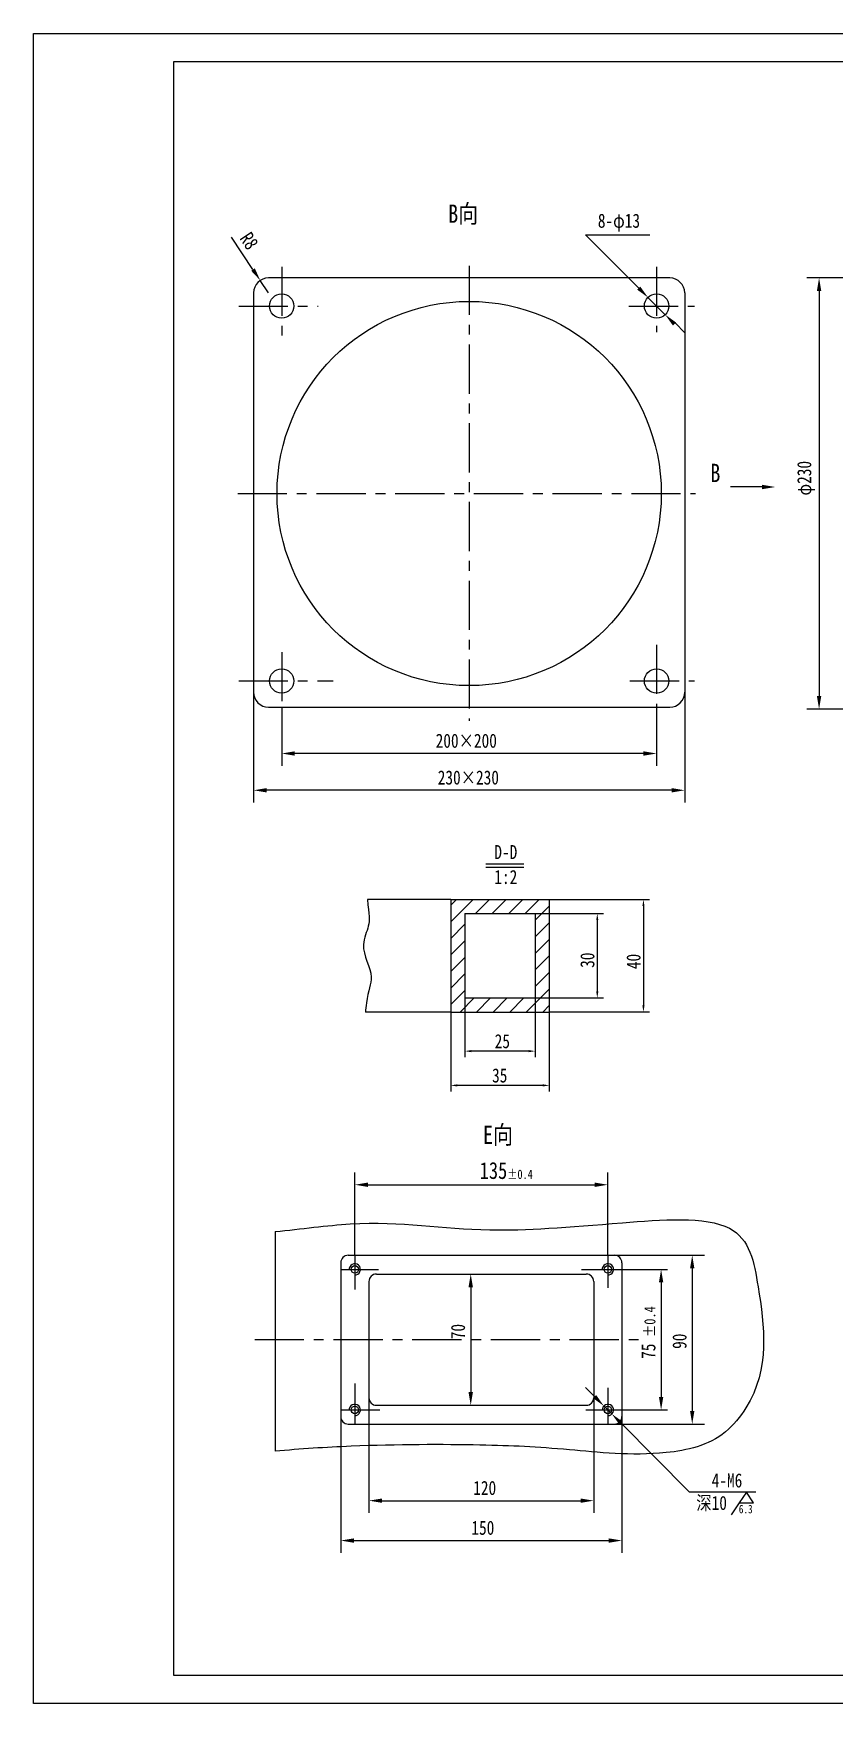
# Model space of a CAD drawing. Extents: x -156 to 1104, y -59 to 832.
# Drawn here: x -156 to 271, y -59 to 832 of the extents above; entities that cross this region are included whole.
import ezdxf

# ---------------------------------------------------------------- set-up
doc = ezdxf.new("R2010")
doc.units = 0
doc.header["$LTSCALE"] = 10.5
doc.header["$MEASUREMENT"] = 0
doc.linetypes.add('CENTER', pattern=[2, 1.25, -0.25, 0.25, -0.25])
doc.layers.get('0').update_dxf_attribs({"color": 2, "linetype": 'CONTINUOUS'})
doc.layers.get('DEFPOINTS').update_dxf_attribs({"linetype": 'CONTINUOUS'})
for name, color, linetype in [('LINE_THIN', 2, 'CONTINUOUS'), ('PART', 3, 'CONTINUOUS'), ('SMPEN_THICK', 7, 'CONTINUOUS')]:
    doc.layers.add(name, color=color, linetype=linetype)
doc.styles.add('HZDX', font='', dxfattribs={"width": 0.8, "height": 7.5})
doc.styles.get('HZDX').set_extended_font_data('SimSun')
doc.dimstyles.new('HZDX', dxfattribs={"dimscale": 0, "dimtxt": 5, "dimasz": 3.5, "dimexe": 5.25, "dimexo": 0, "dimgap": 1.5, "dimtad": 1, "dimdec": 4, "dimdsep": 46, "dimtxsty": 'HZDX', "dimcen": 0.09, "dimclrd": 2, "dimclre": 2, "dimclrt": 2, "dimadec": 0, "dimazin": 0, "dimtol": 1, "dimtp": 0.2, "dimtfac": 0.66667, "dimtdec": 4, "dimtmove": 0, "dimatfit": 1, "dimfxl": 1, "dimtvp": 5, "dimtolj": 1, "dimarcsym": 0})

# ---------------------------------------------------------------- blocks, each defined once
blk = doc.blocks.new('*D1')
at = {"color": 2, "linetype": 'ByBlock', "transparency": 16777216}
for p, q in [((73.63, 179.65), (73.63, 118.26)), ((193.63, 179.65), (193.63, 118.26)), ((80.63, 124.76), (186.63, 124.76))]:
    blk.add_line(p, q, dxfattribs=at)
for points in [[(80.63, 125.93), (80.63, 123.6), (73.63, 124.76)], [(186.63, 125.93), (186.63, 123.6), (193.63, 124.76)]]:
    blk.add_solid(points, dxfattribs=at)
at = {"layer": 'DEFPOINTS', "color": 0, "linetype": 'ByBlock', "transparency": 16777216}
for p in [(73.63, 179.65), (193.63, 179.65), (193.63, 124.76)]:
    blk.add_point(p, dxfattribs=at)
at = {"color": 2, "linetype": 'ByBlock', "transparency": 16777216, "insert": (135.42, 131.51), "char_height": 7.5, "attachment_point": 5, "style": 'HZDX'}
blk.add_mtext('\\A1;120', dxfattribs=at)
blk = doc.blocks.new('*D2')
at = {"color": 2, "linetype": 'ByBlock', "transparency": 16777216}
for p, q in [((58.63, 169.65), (58.63, 96.98)), ((208.63, 169.65), (208.63, 96.98)), ((65.63, 103.48), (201.63, 103.48))]:
    blk.add_line(p, q, dxfattribs=at)
for points in [[(65.63, 104.64), (65.63, 102.31), (58.63, 103.48)], [(201.63, 104.64), (201.63, 102.31), (208.63, 103.48)]]:
    blk.add_solid(points, dxfattribs=at)
at = {"layer": 'DEFPOINTS', "color": 0, "linetype": 'ByBlock', "transparency": 16777216}
for p in [(58.63, 169.65), (208.63, 169.65), (208.63, 103.48)]:
    blk.add_point(p, dxfattribs=at)
at = {"color": 2, "linetype": 'ByBlock', "transparency": 16777216, "insert": (134.44, 110.23), "char_height": 7.5, "attachment_point": 5, "style": 'HZDX'}
blk.add_mtext('\\A1;150', dxfattribs=at)
blk = doc.blocks.new('*D3')
at = {"color": 2, "linetype": 'ByBlock', "transparency": 16777216}
for p, q in [((204.63, 255.65), (252.65, 255.65)), ((246.15, 248.65), (246.15, 172.65)), ((204.63, 165.65), (252.65, 165.65))]:
    blk.add_line(p, q, dxfattribs=at)
for points in [[(244.98, 248.65), (247.31, 248.65), (246.15, 255.65)], [(244.98, 172.65), (247.31, 172.65), (246.15, 165.65)]]:
    blk.add_solid(points, dxfattribs=at)
at = {"layer": 'DEFPOINTS', "color": 0, "linetype": 'ByBlock', "transparency": 16777216}
for p in [(204.63, 255.65), (204.63, 165.65), (246.15, 165.65)]:
    blk.add_point(p, dxfattribs=at)
at = {"color": 2, "linetype": 'ByBlock', "transparency": 16777216, "insert": (239.4, 209.81), "char_height": 7.5, "attachment_point": 5, "rotation": 90, "style": 'HZDX'}
blk.add_mtext('\\A1;90', dxfattribs=at)
blk = doc.blocks.new('*D4')
at = {"color": 2, "linetype": 'ByBlock', "transparency": 16777216}
for p, q in [((77.63, 245.65), (134.47, 245.65)), ((127.97, 238.65), (127.97, 182.65)), ((77.63, 175.65), (134.47, 175.65))]:
    blk.add_line(p, q, dxfattribs=at)
for points in [[(126.81, 238.65), (129.14, 238.65), (127.97, 245.65)], [(126.81, 182.65), (129.14, 182.65), (127.97, 175.65)]]:
    blk.add_solid(points, dxfattribs=at)
at = {"layer": 'DEFPOINTS', "color": 0, "linetype": 'ByBlock', "transparency": 16777216}
for p in [(77.63, 245.65), (77.63, 175.65), (127.97, 175.65)]:
    blk.add_point(p, dxfattribs=at)
at = {"color": 2, "linetype": 'ByBlock', "transparency": 16777216, "insert": (121.22, 214.96), "char_height": 7.5, "attachment_point": 5, "rotation": 90, "style": 'HZDX'}
blk.add_mtext('\\A1;70', dxfattribs=at)
blk = doc.blocks.new('*D7')
at = {"color": 2, "linetype": 'ByBlock', "transparency": 16777216}
for p, q in [((384.7, 701.61), (307.31, 701.61)), ((313.81, 694.61), (313.81, 478.61)), ((384.7, 471.61), (307.31, 471.61))]:
    blk.add_line(p, q, dxfattribs=at)
for points in [[(312.64, 694.61), (314.98, 694.61), (313.81, 701.61)], [(312.64, 478.61), (314.98, 478.61), (313.81, 471.61)]]:
    blk.add_solid(points, dxfattribs=at)
at = {"layer": 'DEFPOINTS', "color": 0, "linetype": 'ByBlock', "transparency": 16777216}
for p in [(384.7, 701.61), (313.81, 471.61), (384.7, 471.61)]:
    blk.add_point(p, dxfattribs=at)
at = {"color": 2, "linetype": 'ByBlock', "transparency": 16777216, "insert": (306.91, 594.77), "char_height": 7.5, "attachment_point": 5, "rotation": 90, "style": 'HZDX'}
blk.add_mtext('\\A1;φ230', dxfattribs=at)
blk = doc.blocks.new('*D10')
at = {"color": 2, "linetype": 'ByBlock', "transparency": 16777216}
for p, q in [((12.13, 480.61), (12.13, 421.8)), ((242.13, 480.61), (242.13, 421.8)), ((235.13, 428.3), (19.13, 428.3))]:
    blk.add_line(p, q, dxfattribs=at)
for points in [[(19.13, 429.46), (19.13, 427.13), (12.13, 428.3)], [(235.13, 429.46), (235.13, 427.13), (242.13, 428.3)]]:
    blk.add_solid(points, dxfattribs=at)
at = {"layer": 'DEFPOINTS', "color": 0, "linetype": 'ByBlock', "transparency": 16777216}
for p in [(12.13, 480.61), (242.13, 480.61), (12.13, 428.3)]:
    blk.add_point(p, dxfattribs=at)
at = {"color": 2, "linetype": 'ByBlock', "transparency": 16777216, "insert": (126.7, 435.05), "char_height": 7.5, "attachment_point": 5, "style": 'HZDX'}
blk.add_mtext('\\A1;230×230', dxfattribs=at)
blk = doc.blocks.new('*D11')
at = {"color": 2, "linetype": 'ByBlock', "transparency": 16777216}
for p, q in [((34.81, 683.09), (23.31, 700.34)), ((43.13, 670.61), (38.69, 677.26))]:
    blk.add_line(p, q, dxfattribs=at)
blk.add_solid([(35.78, 683.74), (33.84, 682.44), (38.69, 677.26)], dxfattribs=at)
at = {"layer": 'DEFPOINTS', "color": 0, "linetype": 'ByBlock', "transparency": 16777216}
for p in [(38.69, 677.26), (43.13, 670.61)]:
    blk.add_point(p, dxfattribs=at)
at = {"color": 2, "linetype": 'ByBlock', "transparency": 16777216, "insert": (32.74, 698.37), "char_height": 7.5, "attachment_point": 5, "rotation": 303.68066, "style": 'HZDX'}
blk.add_mtext('\\A1;R8', dxfattribs=at)
blk = doc.blocks.new('*D16')
at = {"color": 2, "linetype": 'ByBlock', "transparency": 16777216}
for p, q in [((27.13, 472.61), (27.13, 441.42)), ((227.13, 472.61), (227.13, 441.42)), ((220.13, 447.92), (34.13, 447.92))]:
    blk.add_line(p, q, dxfattribs=at)
for points in [[(34.13, 449.08), (34.13, 446.75), (27.13, 447.92)], [(220.13, 449.08), (220.13, 446.75), (227.13, 447.92)]]:
    blk.add_solid(points, dxfattribs=at)
at = {"layer": 'DEFPOINTS', "color": 0, "linetype": 'ByBlock', "transparency": 16777216}
for p in [(27.13, 472.61), (227.13, 472.61), (27.13, 447.92)]:
    blk.add_point(p, dxfattribs=at)
at = {"color": 2, "linetype": 'ByBlock', "transparency": 16777216, "insert": (125.59, 454.67), "char_height": 7.5, "attachment_point": 5, "style": 'HZDX'}
blk.add_mtext('\\A1;200×200', dxfattribs=at)
blk = doc.blocks.new('*D25')
at = {"color": 2, "linetype": 'ByBlock', "transparency": 16777216}
for p, q in [((118.96, 370.01), (172.47, 370.01)), ((169.22, 366.51), (169.22, 313.51)), ((118.96, 310.01), (172.47, 310.01))]:
    blk.add_line(p, q, dxfattribs=at)
for points in [[(168.64, 366.51), (169.8, 366.51), (169.22, 370.01)], [(168.64, 313.51), (169.8, 313.51), (169.22, 310.01)]]:
    blk.add_solid(points, dxfattribs=at)
at = {"layer": 'DEFPOINTS', "color": 0, "linetype": 'ByBlock', "transparency": 16777216}
for p in [(118.96, 370.01), (118.96, 310.01), (169.22, 310.01)]:
    blk.add_point(p, dxfattribs=at)
at = {"color": 2, "linetype": 'ByBlock', "transparency": 16777216, "insert": (163.97, 336.95), "char_height": 7.5, "attachment_point": 5, "rotation": 90, "style": 'HZDX'}
blk.add_mtext('\\A1;40', dxfattribs=at)
blk = doc.blocks.new('*D26')
at = {"color": 2, "linetype": 'ByBlock', "transparency": 16777216}
for p, q in [((111.46, 362.51), (147.85, 362.51)), ((144.6, 359.01), (144.6, 321.01)), ((111.46, 317.51), (147.85, 317.51))]:
    blk.add_line(p, q, dxfattribs=at)
for points in [[(144.01, 359.01), (145.18, 359.01), (144.6, 362.51)], [(144.01, 321.01), (145.18, 321.01), (144.6, 317.51)]]:
    blk.add_solid(points, dxfattribs=at)
at = {"layer": 'DEFPOINTS', "color": 0, "linetype": 'ByBlock', "transparency": 16777216}
for p in [(111.46, 362.51), (111.46, 317.51), (144.6, 317.51)]:
    blk.add_point(p, dxfattribs=at)
at = {"color": 2, "linetype": 'ByBlock', "transparency": 16777216, "insert": (139.35, 337.65), "char_height": 7.5, "attachment_point": 5, "rotation": 90, "style": 'HZDX'}
blk.add_mtext('\\A1;30', dxfattribs=at)
blk = doc.blocks.new('*D27')
at = {"color": 2, "linetype": 'ByBlock', "transparency": 16777216}
for p, q in [((73.96, 317.51), (73.96, 285.89)), ((111.46, 317.51), (111.46, 285.89)), ((107.96, 289.14), (77.46, 289.14))]:
    blk.add_line(p, q, dxfattribs=at)
for points in [[(77.46, 289.72), (77.46, 288.55), (73.96, 289.14)], [(107.96, 289.72), (107.96, 288.55), (111.46, 289.14)]]:
    blk.add_solid(points, dxfattribs=at)
at = {"layer": 'DEFPOINTS', "color": 0, "linetype": 'ByBlock', "transparency": 16777216}
for p in [(73.96, 317.51), (111.46, 317.51), (73.96, 289.14)]:
    blk.add_point(p, dxfattribs=at)
at = {"color": 2, "linetype": 'ByBlock', "transparency": 16777216, "insert": (93.94, 294.39), "char_height": 7.5, "attachment_point": 5, "style": 'HZDX'}
blk.add_mtext('\\A1;25', dxfattribs=at)
blk = doc.blocks.new('*D28')
at = {"color": 2, "linetype": 'ByBlock', "transparency": 16777216}
for p, q in [((66.46, 310.01), (66.46, 267.61)), ((118.96, 310.01), (118.96, 267.61)), ((115.46, 270.86), (69.96, 270.86))]:
    blk.add_line(p, q, dxfattribs=at)
for points in [[(69.96, 271.44), (69.96, 270.27), (66.46, 270.86)], [(115.46, 271.44), (115.46, 270.27), (118.96, 270.86)]]:
    blk.add_solid(points, dxfattribs=at)
at = {"layer": 'DEFPOINTS', "color": 0, "linetype": 'ByBlock', "transparency": 16777216}
for p in [(66.46, 310.01), (118.96, 310.01), (66.46, 270.86)]:
    blk.add_point(p, dxfattribs=at)
at = {"color": 2, "linetype": 'ByBlock', "transparency": 16777216, "insert": (92.54, 276.11), "char_height": 7.5, "attachment_point": 5, "style": 'HZDX'}
blk.add_mtext('\\A1;35', dxfattribs=at)

msp = doc.modelspace()

# ---------------------------------------------------------------- hatches: boundary and pattern name
at = {"layer": 'SMPEN_THICK'}
h = msp.add_hatch(dxfattribs=at)
h.set_pattern_fill('ANSI31', color=256, scale=50, style=0)
h.paths.add_polyline_path([(118.95853, 370.00592), (66.45853, 370.00592), (66.45853, 310.00592), (118.95853, 310.00592)])
h.paths.add_polyline_path([(73.95853, 362.50592), (111.45853, 362.50592), (111.45853, 317.50592), (73.95853, 317.50592)], flags=16)

# ---------------------------------------------------------------- linework, layer by layer
at = {"color": 2, "linetype": 'ByBlock'}
for p, q in [((166.70822, 696.1677), (138.27802, 724.68623)), ((180.8284, 682.00365), (171.65028, 691.21028)), ((186.27047, 677.54623), (191.21253, 672.58881)), ((15.23934, 180.21038), (15.23934, 224.36373)), ((150.23934, 180.21038), (150.23934, 224.36373)), ((22.23934, 217.86373), (143.23934, 217.86373)), ((157.73934, 172.71038), (182.00478, 172.71038)), ((178.64205, 165.71038), (178.64205, 104.71038)), ((143.19428, 104.80736), (138.26274, 109.77525)), ((148.12582, 99.83947), (152.35286, 95.58128)), ((157.2844, 90.6134), (193.56285, 54.06757)), ((157.73934, 97.71038), (182.00478, 97.71038))]:
    msp.add_line(p, q, dxfattribs=at)
for points in [[(167.53445, 696.99138), (165.88198, 695.34402), (171.65028, 691.21028)], [(186.5967, 677.8699), (184.94423, 676.22255), (180.8284, 682.00365)], [(22.23934, 219.03039), (22.23934, 216.69706), (15.23934, 217.86373)], [(143.23934, 219.03039), (143.23934, 216.69706), (150.23934, 217.86373)], [(177.47539, 165.71038), (179.80872, 165.71038), (178.64205, 172.71038)], [(144.02226, 105.62928), (142.3663, 103.98543), (148.12582, 99.83947)], [(177.47539, 104.71038), (179.80872, 104.71038), (178.64205, 97.71038)], [(158.11238, 91.43532), (156.45642, 89.79147), (152.35286, 95.58128)]]:
    msp.add_solid(points, dxfattribs=at)
at = {"layer": 'DEFPOINTS', "color": 0, "linetype": 'ByBlock'}
for p in [(171.65028, 691.21028), (180.8284, 682.00365), (150.23934, 217.86373), (15.23934, 180.21038), (150.23934, 180.21038), (153.73934, 180.21038), (157.73934, 172.71038), (148.12582, 99.83947), (7.73934, 94.21038), (152.35286, 95.58128), (156.23934, 90.21038), (157.73934, 97.71038), (157.73934, 94.21038), (178.64205, 97.71038), (7.73934, 40.88743)]:
    msp.add_point(p, dxfattribs=at)
at = {"layer": 'LINE_THIN', "linetype": 'Continuous'}
for p, q in [((-156.22988, -58.93749), (-156.22988, 832.0625)), ((-156.22988, 832.0625), (1103.77011, 832.0625)), ((1103.77011, -58.93749), (-156.22988, -58.93749))]:
    msp.add_line(p, q, dxfattribs=at)
at = {"layer": 'PART', "linetype": 'Continuous'}
for p, q in [((-81.22988, -43.93749), (-81.22988, 817.0625)), ((-81.22988, 817.0625), (1088.77011, 817.0625)), ((1088.77011, -43.93749), (-81.22988, -43.93749))]:
    msp.add_line(p, q, dxfattribs=at)
at = {"layer": 'SMPEN_THICK'}
for p, q in [((138.27802, 724.68623), (172.58479, 724.68623)), ((85.08502, 388.99695), (105.48032, 388.99695)), ((85.08502, 387.23975), (105.48032, 387.23975)), ((193.56285, 54.06757), (229.23475, 54.06757)), ((220.30364, 48.10806), (216.05815, 41.80691))]:
    msp.add_line(p, q, dxfattribs=at)
at = {"layer": 'SMPEN_THICK', "linetype": 'CENTER', "ltscale": 2}
for p, q in [((-23.76066, 707.60925), (-23.76066, 667.13307)), ((76.23934, 708.10925), (76.23934, 465.35998)), ((176.23934, 707.60925), (176.23934, 672.68881)), ((-46.7097, 686.60696), (-4.30779, 686.60696)), ((161.46187, 686.60696), (196.51944, 686.60696)), ((-47.2097, 586.60696), (197.01944, 586.60696)), ((-23.76066, 502.03248), (-23.76066, 454.74954)), ((176.23934, 505.96773), (176.23934, 454.74954)), ((-46.7097, 486.60696), (3.77793, 486.60696)), ((161.96723, 486.60696), (196.51944, 486.60696)), ((15.23934, 180.21038), (15.23934, 161.98719)), ((150.23934, 180.21038), (150.23934, 162.94754)), ((7.73934, 172.71038), (27.94817, 172.71038)), ((136.25094, 172.71038), (157.73934, 172.71038)), ((-38.14368, 135.21038), (168.00753, 135.21038)), ((15.23934, 111.81211), (15.23934, 90.21038)), ((150.23934, 109.50521), (150.23934, 90.21038)), ((7.73934, 97.71038), (28.52524, 97.71038)), ((138.55921, 97.71038), (157.73934, 97.71038))]:
    msp.add_line(p, q, dxfattribs=at)
at = {"layer": 'SMPEN_THICK', "color": 4}
for p, q in [((183.23934, 701.60696), (-30.76066, 701.60696)), ((-38.76066, 693.60696), (-38.76066, 586.60696)), ((191.23934, 693.60696), (191.23934, 586.60696)), ((-38.76066, 586.60696), (-38.76066, 480.60696)), ((191.23934, 586.60696), (191.23934, 480.60696)), ((-30.76066, 472.60696), (183.23934, 472.60696)), ((66.45853, 370.00592), (21.94968, 370.00592)), ((66.45853, 370.00592), (66.45853, 310.00592)), ((66.45853, 370.00592), (118.95853, 370.00592)), ((118.95853, 370.00592), (118.95853, 310.00592)), ((73.95853, 362.50592), (73.95853, 317.50592)), ((73.95853, 362.50592), (111.45853, 362.50592)), ((111.45853, 362.50592), (111.45853, 317.50592)), ((73.95853, 317.50592), (111.45853, 317.50592)), ((66.45853, 310.00592), (20.86513, 310.00592)), ((66.45853, 310.00592), (118.95853, 310.00592)), ((-27.26066, 192.86877), (-27.26066, 75.68942)), ((11.73934, 180.21038), (153.73934, 180.21038)), ((7.73934, 176.21038), (7.73934, 94.21038)), ((26.73934, 170.21038), (138.73934, 170.21038)), ((157.73934, 176.21038), (157.73934, 94.21038)), ((22.73934, 166.21038), (22.73934, 104.21038)), ((142.73934, 166.21038), (142.73934, 104.21038)), ((26.73934, 100.21038), (138.73934, 100.21038)), ((11.73934, 90.21038), (153.73934, 90.21038))]:
    msp.add_line(p, q, dxfattribs=at)
at = {"layer": 'SMPEN_THICK', "color": 2}
msp.add_line((232.54331, 590.08684), (215.67179, 590.08684), dxfattribs=at)
at = {"layer": 'SMPEN_THICK'}
msp.add_lwpolyline([(220.30364, 48.10806), (227.99827, 48.07715), (224.17934, 53.91547)], close=True, dxfattribs=at)
at = {"layer": 'SMPEN_THICK', "color": 4}
for centre, radius in [((-23.76066, 686.60696), 6.5), ((76.23934, 586.60696), 102.5), ((176.23934, 686.60696), 6.5), ((-23.76066, 486.60696), 6.5), ((176.23934, 486.60696), 6.5)]:
    msp.add_circle(centre, radius, dxfattribs=at)
at = {"layer": 'SMPEN_THICK', "color": 5}
for centre in [(15.23934, 172.71038), (150.23934, 172.71038), (15.23934, 97.71038), (150.23934, 97.71038)]:
    msp.add_circle(centre, 2, dxfattribs=at)
at = {"layer": 'SMPEN_THICK', "color": 4}
for centre, radius, start, end in [((-30.76066, 693.60696), 8, 90, 180), ((183.23934, 693.60696), 8, 0, 90), ((-30.76066, 480.60696), 8, 180, 270), ((183.23934, 480.60696), 8, 270, 0), ((11.73934, 176.21038), 4, 90, 180), ((153.73934, 176.21038), 4, 0, 90), ((26.73934, 166.21038), 4, 90, 180), ((138.73934, 166.21038), 4, 0, 90), ((26.73934, 104.21038), 4, 180, 270), ((138.73934, 104.21038), 4, 270, 0), ((11.73934, 94.21038), 4, 180, 270), ((153.73934, 94.21038), 4, 270, 0)]:
    msp.add_arc(centre, radius, start, end, dxfattribs=at)
at = {"layer": 'SMPEN_THICK'}
for centre, start, end in [((15.23934, 172.71038), 266.15847103, 189.69436369), ((150.23934, 172.71038), 266.83017908, 187.19779466), ((15.23934, 97.71038), 266.86924311, 186.15980156), ((150.23934, 97.71038), 267.88268379, 184.6674468)]:
    msp.add_arc(centre, 3, start, end, dxfattribs=at)
for points, knots in [([(21.94968, 370.00592), (22.83264, 361.6842), (23.56729, 356.62255), (17.08003, 343.48922), (26.74213, 329.82343), (21.8591, 320.82017), (20.99091, 311.08309), (20.86513, 310.00592)], [5.903515603, 5.903515603, 5.903515603, 5.903515603, 13.614944042, 20.728308174, 33.116405356, 41.575296213, 43.762136963, 43.762136963, 43.762136963, 43.762136963]), ([(-27.26066, 192.86877), (-13.34651, 194.27498), (31.17279, 200.49523), (77.27759, 191.05411), (143.69814, 196.37637), (223.59057, 202.90454), (231.6876, 157.31285), (237.66605, 114.4925), (209.21115, 79.75508), (173.06034, 71.8427), (123.6644, 77.49856), (83.90522, 79.3377), (24.35185, 79.36182), (-13.76034, 76.90035), (-27.26066, 75.68942)], [43.465098958, 43.465098958, 43.465098958, 43.465098958, 85.480704581, 179.554583312, 250.32931406, 299.178542564, 342.081909632, 409.62842825, 424.793893754, 457.098071679, 512.086722475, 576.49951581, 650.330802749, 690.968151087, 690.968151087, 690.968151087, 690.968151087])]:
    msp.add_open_spline(points, degree=3, knots=knots, dxfattribs=at)
at = {"layer": 'SMPEN_THICK', "color": 2}
msp.add_solid([(232.54331, 588.92017), (239.54331, 590.08684), (232.54331, 591.2535)], dxfattribs=at)

# ---------------------------------------------------------------- texts
at = {"color": 2, "linetype": 'ByBlock', "attachment_point": 5, "style": 'HZDX'}
for s, insert, char_height in [('B向', (73.06414, 735.35061), 9.75), ('8-φ13', (156.14899, 731.11198), 7.5), ('B', (207.61202, 597.57047), 9.75), ('D-D', (95.79424, 395.32075), 7.5), ('1:2', (95.79424, 381.96599), 7.5), ('E向', (91.64058, 244.00482), 9.75), ('135\\H5;±0.4', (96.03156, 225.37641), 9), ('4-M6', (213.80474, 60.0709), 7.5), ('深10', (205.59804, 47.73698), 7.5), ('6.3', (223.79332, 44.79988), 4.5)]:
    msp.add_mtext(s, dxfattribs=dict(at, insert=insert, char_height=char_height))
at = {"layer": 'SMPEN_THICK', "color": 2, "style": 'HZDX', "width": 0.8}
for s, height, p in [('±0.4', 6, (175.62126, 136.66239)), ('75', 7.5, (175.62126, 124.96239))]:
    msp.add_text(s, height=height, rotation=90, dxfattribs=at).set_placement(p)

# ---------------------------------------------------------------- dimensions: what is measured, and where the dimension line sits
at = {"layer": 'SMPEN_THICK'}
dim = msp.add_radius_dim(center=(-30.76066, 693.60696), mpoint=(-35.19717, 700.26409), dimstyle='HZDX', override={"dimscale": 2, "dimtxt": 3, "dimexe": 3.25, "dimtol": 0, "dimtp": 0.4, "dimtm": 0.4, "dimatfit": 2}, dxfattribs=at)
dim.commit()
dim.dimension.update_dxf_attribs({"geometry": '*D11', "text_midpoint": (-46.76906, 717.62811), "dimtype": 164, "insert": (-73.8889, 23)})
dim = msp.add_linear_dim(base=(262.9203, 471.60696), p1=(333.81102, 701.60696), p2=(333.81102, 471.60696), angle=90, text='φ<>', dimstyle='HZDX', override={"dimscale": 2, "dimtxt": 3, "dimexe": 3.25, "dimtol": 0, "dimtp": 0.4, "dimtm": 0.4, "dimatfit": 2}, dxfattribs=at)
dim.commit()
dim.dimension.update_dxf_attribs({"geometry": '*D7', "text_midpoint": (262.9203, 594.77482), "dimtype": 160, "insert": (-50.8889, 0)})
for base, p1, p2, text, picture, middle in [((-38.76066, 428.29708), (191.23934, 480.60696), (-38.76066, 480.60696), '<>×230', '*D10', (75.81606, 428.29708)), ((-23.76066, 447.91634), (176.23934, 472.60696), (-23.76066, 472.60696), '<>×200', '*D16', (74.70491, 447.91634))]:
    dim = msp.add_linear_dim(base=base, p1=p1, p2=p2, text=text, dimstyle='HZDX', override={"dimscale": 2, "dimtxt": 3, "dimexe": 3.25, "dimtol": 0, "dimtp": 0.4, "dimtm": 0.4, "dimatfit": 2}, dxfattribs=at)
    dim.commit()
    dim.dimension.update_dxf_attribs({"geometry": picture, "text_midpoint": middle, "dimtype": 160, "insert": (-50.8889, 0)})
for base, p1, p2, text, picture, middle in [((169.21911, 310.00592), (118.95853, 370.00592), (118.95853, 310.00592), '40', '*D25', (169.21911, 336.94806)), ((144.59665, 317.50592), (111.45853, 362.50592), (111.45853, 317.50592), '30', '*D26', (144.59665, 337.65115))]:
    dim = msp.add_linear_dim(base=base, p1=p1, p2=p2, angle=90, text=text, dimstyle='HZDX', override={"dimscale": 1, "dimtxt": 3, "dimexe": 3.25, "dimtol": 0, "dimtp": 0.4, "dimtm": 0.4, "dimatfit": 2}, dxfattribs=at)
    dim.commit()
    dim.dimension.update_dxf_attribs({"geometry": picture, "text_midpoint": middle, "dimtype": 160})
for base, p1, p2, text, picture, middle in [((73.95853, 289.13764), (111.45853, 317.50592), (73.95853, 317.50592), '25', '*D27', (93.94474, 289.13764)), ((66.45853, 270.85719), (118.95853, 310.00592), (66.45853, 310.00592), '35', '*D28', (92.53774, 270.85719))]:
    dim = msp.add_linear_dim(base=base, p1=p1, p2=p2, text=text, dimstyle='HZDX', override={"dimscale": 1, "dimtxt": 3, "dimexe": 3.25, "dimtol": 0, "dimtp": 0.4, "dimtm": 0.4, "dimatfit": 2}, dxfattribs=at)
    dim.commit()
    dim.dimension.update_dxf_attribs({"geometry": picture, "text_midpoint": middle, "dimtype": 160})
for base, p1, p2, picture, middle in [((195.2565, 90.21038), (153.73934, 180.21038), (153.73934, 90.21038), '*D3', (195.2565, 134.36564)), ((77.08579, 100.21038), (26.73934, 170.21038), (26.73934, 100.21038), '*D4', (77.08579, 139.5225))]:
    dim = msp.add_linear_dim(base=base, p1=p1, p2=p2, angle=90, dimstyle='HZDX', override={"dimscale": 2, "dimtxt": 3, "dimexe": 3.25, "dimtol": 0, "dimtp": 0.4, "dimtm": 0.4, "dimatfit": 2}, dxfattribs=at)
    dim.commit()
    dim.dimension.update_dxf_attribs({"geometry": picture, "text_midpoint": middle, "dimtype": 160, "insert": (-50.8889, -75.44159)})
for base, p1, p2, picture, middle in [((142.73934, 49.32333), (22.73934, 104.21038), (142.73934, 104.21038), '*D1', (84.52659, 49.32333)), ((157.73934, 28.03634), (7.73934, 94.21038), (157.73934, 94.21038), '*D2', (83.55585, 28.03634))]:
    dim = msp.add_linear_dim(base=base, p1=p1, p2=p2, dimstyle='HZDX', override={"dimscale": 2, "dimtxt": 3, "dimexe": 3.25, "dimtol": 0, "dimtp": 0.4, "dimtm": 0.4, "dimatfit": 2}, dxfattribs=at)
    dim.commit()
    dim.dimension.update_dxf_attribs({"geometry": picture, "text_midpoint": middle, "dimtype": 160, "insert": (-50.8889, -75.44159)})

doc.saveas('drawing.dxf')
